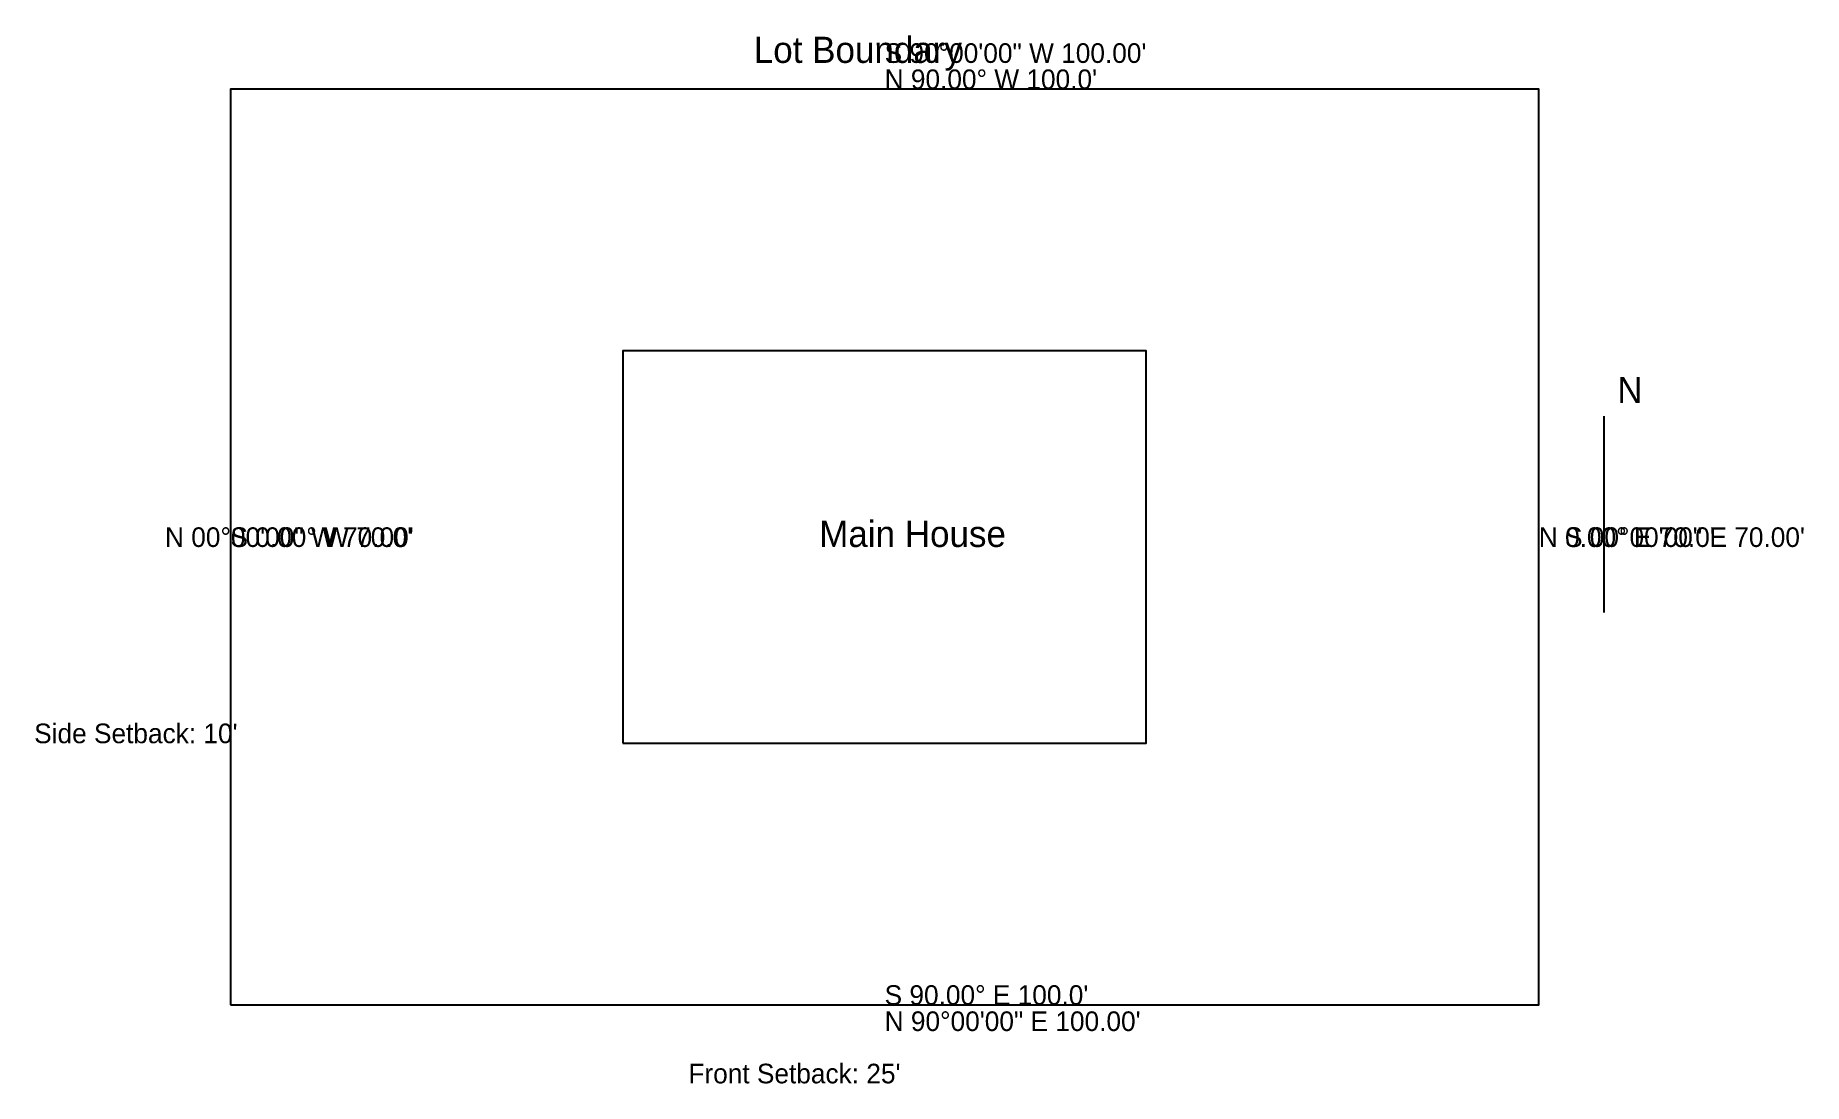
# Model space of a CAD drawing. Header units: feet. Extents: x -15 to 120, y -6 to 74.
import ezdxf

# ---------------------------------------------------------------- set-up
doc = ezdxf.new("R2010")
doc.units = ezdxf.units.FT
for name, color, linetype in [('ANNOTATION', 6, 'Continuous'), ('HOUSE', 2, 'Continuous'), ('LOT', 1, 'Continuous')]:
    doc.layers.add(name, color=color, linetype=linetype)

msp = doc.modelspace()

# ---------------------------------------------------------------- linework, layer by layer
at = {"layer": 'ANNOTATION'}
msp.add_line((105, 30), (105, 45), dxfattribs=at)
at = {"layer": 'HOUSE'}
msp.add_lwpolyline([(30, 20), (70, 20), (70, 50), (30, 50), (30, 20)], dxfattribs=at)
at = {"layer": 'LOT'}
msp.add_lwpolyline([(0, 0), (100, 0), (100, 70), (0, 70), (0, 0)], dxfattribs=at)

# ---------------------------------------------------------------- texts
at = {"layer": 'ANNOTATION'}
for s, height, p in [('Lot Boundary', 2, (40, 72)), ('S 90°00\'00" W 100.00\'', 1.5, (50, 72)), ("N 90.00° W 100.0'", 1.5, (50, 70)), ('N', 2, (106, 46)), ('N 00°00\'00" W 70.00\'', 1.5, (-5, 35)), ("S 0.00° W 70.0'", 1.5, (0, 35)), ('Main House', 2, (45, 35)), ("N 0.00° E 70.0'", 1.5, (100, 35)), ('S 00°00\'00" E 70.00\'', 1.5, (102, 35)), ("Side Setback: 10'", 1.5, (-15, 20)), ("S 90.00° E 100.0'", 1.5, (50, 0)), ('N 90°00\'00" E 100.00\'', 1.5, (50, -2)), ("Front Setback: 25'", 1.5, (35, -6))]:
    msp.add_text(s, height=height, dxfattribs=at).set_placement(p)

doc.saveas('drawing.dxf')
